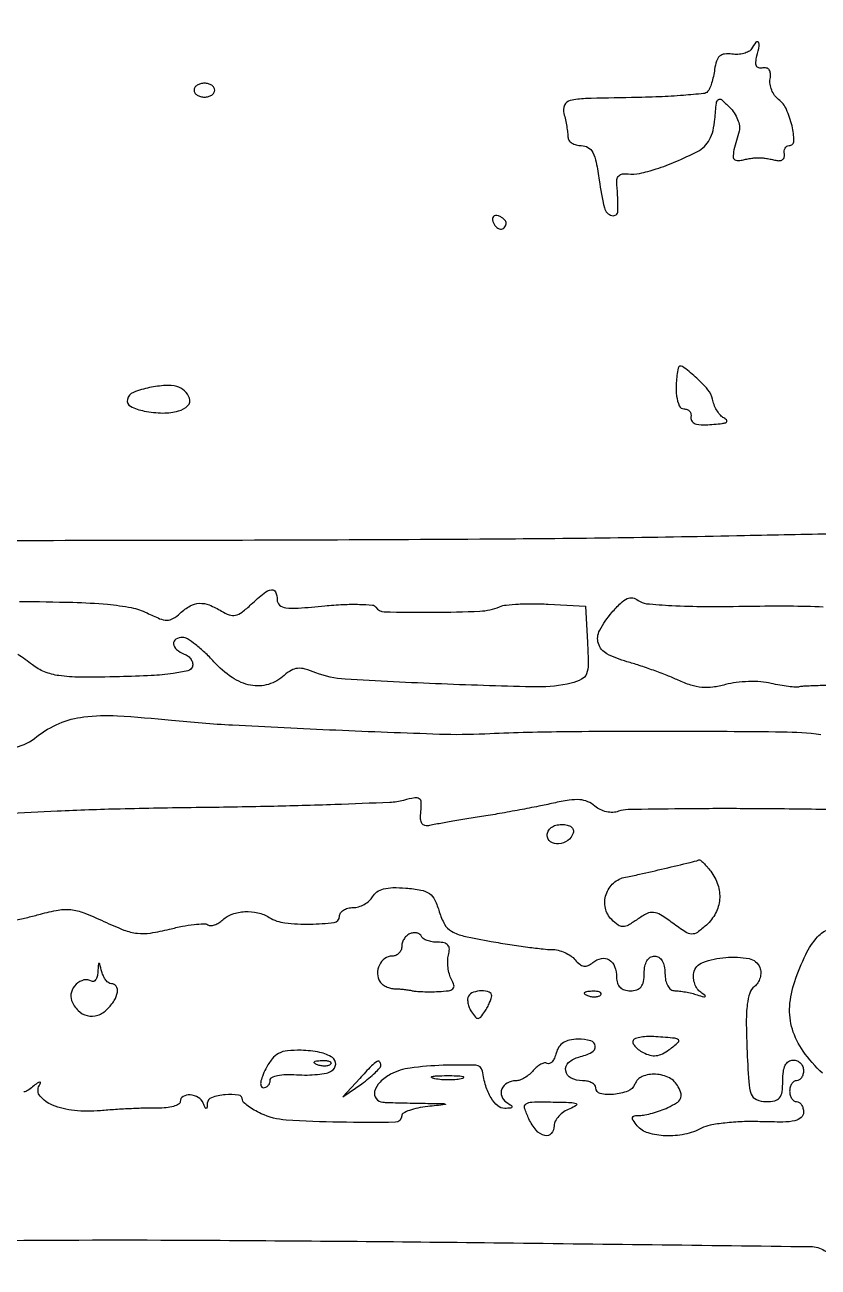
# Model space of a CAD drawing. Extents: x 0 to 5034, y 0 to 2560.
# Drawn here: x 2460.6 to 2575.1, y 2199.1 to 2378.4 of the extents above; entities that cross this region are included whole.
import ezdxf

# ---------------------------------------------------------------- set-up
doc = ezdxf.new("R2010")
doc.units = 0

msp = doc.modelspace()

# ---------------------------------------------------------------- linework, layer by layer
for points in [[(2637.921691, 2294.749827, 0.000005), (2643.5, 2294.678602, -0.005186)], [(2628.38964, 2294.871875, 0.000005), (2632.739966, 2294.816115, 0.000007)], [(2674.003677, 2304.443671, 0.006204), (2663.868279, 2304.203858, 0.004458), (2653.486405, 2303.736552, 0.245598), (2651.858001, 2302.770241, -0.109411), (2651.37925, 2302.278024, -0.151075), (2650.790849, 2302.107917, -0.092997), (2649.991445, 2302.273224, -0.025091), (2648.815036, 2302.826402, 0.094311), (2646.969739, 2303.400562, 0.008236), (2642.064446, 2303.878447, 0.009169), (2635.529276, 2304.286162, 0.00421), (2627, 2304.589491, -0.000011), (2619.167478, 2304.802196, -0.000013), (2611.759375, 2305.003738, -0.000012), (2605.504572, 2305.174216, -0.000084), (2602.5, 2305.256682, 0.010046), (2599.153635, 2305.28184, 0.000629), (2589.275, 2305.145208, 0.000928), (2577.504518, 2304.945745, 0.000689), (2564.5, 2304.683299, -0.003867), (2527.978245, 2304.178428, -0.001206), (2473.160188, 2303.976764, -0.001071), (2419.122265, 2304.024016, -0.006155)], [(2454.5, 2202.936088, -0.003608), (2486.154319, 2202.988077, -0.001563), (2528.278203, 2202.621644, -0.000137), (2574.045931, 2202.067886, -0.136132), (2576.000955, 2201.49941, 0.122473), (2577.672048, 2200.964404, 0.000788), (2593.296787, 2199.954691, 0.003489), (2607.815606, 2199.141113, 0.011193), (2617.5, 2198.883323, 0.000942), (2621.678588, 2198.873535, 0.000135), (2630.228125, 2198.871928, 0.000153), (2640.340842, 2198.875864, 0.000131), (2651, 2198.88608, -0.000008), (2661.264916, 2198.89845, -0.000012), (2670.15625, 2198.908816, -0.000004), (2677.859879, 2198.917556, -0.000342), (2679, 2198.918059, 0.032721)], [(2459.805526, 2295.196421, -0.004728), (2467.487403, 2295.070897, -0.015981), (2472.497357, 2294.781224, -0.023904), (2475.94513, 2294.304097, -0.069468), (2478.220524, 2293.539875, 0.01742), (2480.040023, 2292.710028, 0.096176), (2481.090185, 2292.495725, 0.137332), (2481.958233, 2292.729823, 0.049839), (2482.993738, 2293.494333, -0.055815), (2484.445869, 2294.539926, -0.116472), (2485.777245, 2294.923688, -0.108147), (2487.205355, 2294.683367, -0.044047), (2488.971219, 2293.785901, 0.056857), (2490.091698, 2293.252016, 0.140798), (2490.991628, 2293.205804, 0.106664), (2491.935503, 2293.651287, 0.025178), (2493.272102, 2294.785901, -0.017372), (2495.122564, 2296.407076, -0.12849), (2496.17983, 2296.890845, -0.351673), (2496.777238, 2296.562319, -0.098236), (2497, 2295.439448, 0.219281), (2497.35029, 2294.679131, 0.14587), (2498.241994, 2294.283441, 0.049861), (2500.059264, 2294.231992, 0.006721), (2503.869098, 2294.55576, -0.012384), (2506.540054, 2294.752307, -0.018569), (2508.877617, 2294.779316, -0.013825), (2510.762589, 2294.678887, -0.238502), (2511.273407, 2294.366312, 0.255345), (2512.460107, 2293.690969, 0.005261), (2519.525616, 2293.642515, 0.009589), (2526.284658, 2293.796918, 0.089381), (2529.119199, 2294.431686, -0.072416), (2530.06889, 2294.678247, -0.013975), (2531.843369, 2294.823161, -0.014606), (2533.940438, 2294.874184, -0.013018), (2536.119199, 2294.806796), (2541.5, 2294.5), (2541.801154, 2289.281891, -0.010591), (2541.917764, 2286.085684, -0.098607), (2541.670097, 2284.73456, -0.182686), (2540.967225, 2283.963636, -0.056121), (2539.467341, 2283.402447, -0.067003), (2534.564461, 2282.850528, -0.00473), (2520.753535, 2283.281123, -0.004183), (2506.817322, 2283.964465, -0.080978), (2502.610146, 2284.900697, 0.02721), (2501.041958, 2285.431121, 0.08845), (2499.95367, 2285.535165, 0.109423), (2499.028657, 2285.249932, 0.054674), (2498.031405, 2284.528422, -0.110977), (2495.731955, 2283.228542, -0.121845), (2493.178598, 2283.098288, -0.101606), (2490.502336, 2284.211051, -0.059052), (2487.863573, 2286.5, 0.019316), (2486.545995, 2287.840086, 0.024205), (2485.220791, 2288.971875, 0.023526), (2484.046681, 2289.794927, 0.142032), (2483.339322, 2290, 0.134198), (2482.375161, 2289.736477, 0.292626), (2482.043791, 2289.080616, 0.195486), (2482.482088, 2288.254173, 0.082854), (2483.583158, 2287.606463, -0.074006), (2484.157354, 2287.282145, -0.08499), (2484.581229, 2286.817301, -0.095771), (2484.792171, 2286.287324, -0.128092), (2484.757687, 2285.773061, -0.258977), (2484.125597, 2285.19332, -0.024664), (2481.991034, 2284.791447, -0.021389), (2478.834151, 2284.493817, -0.007334), (2474.242908, 2284.325879, -0.006244), (2468.57244, 2284.272538, -0.033332), (2465.485822, 2284.488085, -0.061406), (2463.419678, 2285.03555, -0.071331), (2461.66065, 2286.052293, 0.022972), (2459.575045, 2287.543054, 0.167235)], [(2577.573035, 2283.09263, 0.004315), (2575.097004, 2283.0327, 0.002686), (2573.017891, 2282.953235, 0.054343), (2572.394375, 2282.857626, -0.083517), (2571.864867, 2282.80766, -0.013377), (2570.827264, 2282.911049, -0.014477), (2569.600268, 2283.102794, -0.012247), (2568.315459, 2283.374579, 0.041366), (2566.849269, 2283.59658, 0.02393), (2565.06529, 2283.631792, 0.023794), (2563.2599, 2283.494871, 0.036548), (2561.722962, 2283.189174, -0.035274), (2559.906662, 2282.823105, -0.055275), (2558.315104, 2282.794571, -0.053755), (2556.724532, 2283.11686, -0.031318), (2554.907503, 2283.82149, 0.013926), (2553.315337, 2284.503494, 0.007598), (2551.327336, 2285.255549, 0.007566), (2549.282198, 2285.9591, 0.011925), (2547.504704, 2286.494078, -0.054446), (2544.616041, 2287.638766, -0.199688), (2543.3885, 2289.124469, -0.199812), (2543.577169, 2291.041785, -0.054516), (2545.334327, 2293.602289, -0.021714), (2546.605159, 2294.956118, -0.085941), (2547.542621, 2295.600401, -0.152131), (2548.345071, 2295.704266, -0.125441), (2549.135463, 2295.348636, 0.146121), (2550.323534, 2294.871076, 0.010094), (2553.967657, 2294.608902, 0.011895), (2558.839849, 2294.473206, 0.005297), (2565.262632, 2294.515202, -0.005659), (2570.960799, 2294.548328, -0.008925), (2575.849242, 2294.434143, -0.003638)], [(2459.217529, 2274.106668, 0.09875), (2462.325445, 2275.684035, -0.066548), (2465.538212, 2277.582092, -0.069887), (2469.08395, 2278.529773, -0.044665), (2473.934773, 2278.686753, -0.011447), (2481.767251, 2278.060292, 0.012092), (2490.563475, 2277.368176, 0.002755), (2505.488313, 2276.638852, 0.002268), (2520.422494, 2276.059407, 0.020189), (2527, 2276.099722, -0.00905), (2538.012595, 2276.412586, -0.003086), (2554.005759, 2276.478642, -0.001963), (2569.962513, 2276.38343, -0.029564), (2575.5, 2276.000721, 0.01494)], [(2585.226653, 2265.045897, -0.000353), (2574.795397, 2265.184459, 0.002391), (2564.431408, 2265.279864, 0.003614), (2555.407873, 2265.254544, 0.001429), (2547.673608, 2265.154822, 0.084274), (2546.295397, 2264.89847, -0.083459), (2545.480154, 2264.745466, -0.059178), (2544.552267, 2264.837841, -0.057574), (2543.643886, 2265.151489, -0.067959), (2542.885465, 2265.651853, 0.080154), (2541.862676, 2266.291581, 0.082251), (2540.699695, 2266.569832, 0.055778), (2539.161286, 2266.507134, 0.017355), (2536.885465, 2266.076811, -0.006382), (2534.781255, 2265.630908, -0.002923), (2532.02573, 2265.100362, -0.002894), (2529.117707, 2264.575464, -0.003991), (2526.5, 2264.1401, 0.00161), (2524.092804, 2263.75152, 0.00191), (2521.821875, 2263.368512, 0.001658), (2519.908149, 2263.031683, 0.012241), (2519, 2262.845682, -0.108555), (2518.341163, 2262.838937, -0.205897), (2517.914674, 2263.138382, -0.13006), (2517.718271, 2263.78738, -0.036008), (2517.757764, 2264.860357, 0.032246), (2517.81667, 2266.189077, 0.248768), (2517.523818, 2266.715337, 0.192399), (2516.862055, 2266.84618, 0.019219), (2515.257764, 2266.481728, -0.054863), (2513.266788, 2266.176345, -0.001851), (2505.316697, 2265.867108, -0.003478), (2495.914521, 2265.601726, -0.002416), (2485.288439, 2265.427127, 0.003119), (2474.356098, 2265.232124, 0.005355), (2465.247927, 2264.915196, 0.002577), (2457.72929, 2264.534082, 0.109332)], [(2459.138653, 2249.214842, 0.011849), (2461.00771, 2249.595949, 0.012603), (2462.818262, 2250.058353, -0.024615), (2465.407239, 2250.653723, -0.072982), (2467.224375, 2250.710266, -0.064584), (2469.101721, 2250.243701, -0.016364), (2471.995749, 2249.001991, 0.01723), (2474.887565, 2247.767153, 0.06319), (2476.816439, 2247.289182, 0.068423), (2478.723836, 2247.327223, 0.022529), (2481.478783, 2247.89034, -0.014231), (2483.31301, 2248.297074, -0.018987), (2484.999347, 2248.555021, -0.016466), (2486.39112, 2248.667843, -0.151527), (2486.970676, 2248.518123, 0.149592), (2487.400752, 2248.405282, 0.069404), (2487.97463, 2248.509104, 0.059513), (2488.596009, 2248.798946, 0.050665), (2489.16938, 2249.240809, -0.10644), (2490.529779, 2250.066928, -0.07085), (2492.326949, 2250.416658, -0.068311), (2494.221723, 2250.253924, -0.083062), (2495.868931, 2249.581005, 0.109634), (2498.131779, 2248.792805, 0.033378), (2501.777606, 2248.610167, 0.028479), (2505.224326, 2248.864376, 0.376647), (2506.000775, 2249.75, -0.153788), (2506.150631, 2250.226721, -0.098036), (2506.573131, 2250.632812, -0.080555), (2507.204635, 2250.906823, -0.062236), (2507.95031, 2251, 0.071488), (2508.76153, 2251.116581, 0.05538), (2509.585899, 2251.461348, 0.056325), (2510.298987, 2251.969666, 0.082378), (2510.779541, 2252.570546, -0.116862), (2511.416432, 2253.264044, -0.085326), (2512.372893, 2253.696936, -0.059717), (2513.724634, 2253.8812, -0.024445), (2515.579232, 2253.820546, -0.025664), (2517.767464, 2253.528024, -0.108558), (2518.978216, 2253.015445, -0.126821), (2519.762674, 2252.087412, -0.040674), (2520.417321, 2250.390299, 0.057034), (2521.178135, 2248.59479, 0.135396), (2522.193884, 2247.575985, 0.07594), (2523.960443, 2246.898601, 0.009958), (2527.917321, 2246.118508, 0.005064), (2530.594737, 2245.673756, 0.005576), (2533.196175, 2245.298318, 0.005216), (2535.424513, 2245.025675, 0.02805), (2536.644124, 2244.958244, -0.060095), (2537.555954, 2244.849043, -0.043979), (2538.522237, 2244.521152, -0.044653), (2539.395757, 2244.039069, -0.071254), (2540.026803, 2243.467705, 0.048996), (2540.687436, 2242.813958, 0.133199), (2541.284181, 2242.549324, 0.147395), (2541.893805, 2242.635306, 0.065072), (2542.588874, 2243.073759, -0.121114), (2543.809984, 2243.666139, -0.194755), (2544.933853, 2243.468497, -0.166781), (2545.724711, 2242.493515, -0.087972), (2546, 2240.940983, 0.077002), (2546.129729, 2240.103605, 0.12387), (2546.507601, 2239.492623, 0.121293), (2547.136347, 2239.12506, 0.072026), (2548, 2239, 0.07578), (2548.935258, 2239.142566, 0.149477), (2549.55, 2239.5625, 0.124434), (2549.893532, 2240.317234, 0.044917), (2550, 2241.5, -0.04716), (2550.09863, 2242.543379, -0.088208), (2550.4, 2243.333333, -0.118484), (2550.88002, 2243.822179, -0.140575), (2551.5, 2244, -0.140575), (2552.11998, 2243.822179, -0.118484), (2552.6, 2243.333333, -0.088208), (2552.90137, 2242.543379, -0.04716), (2553, 2241.5, 0.04798), (2553.097362, 2240.487721, 0.081239), (2553.391821, 2239.690696, 0.108594), (2553.848062, 2239.183294, 0.156791), (2554.418213, 2239, -0.030906), (2555.091421, 2238.958348, -0.014323), (2555.957913, 2238.825415, -0.014127), (2556.863151, 2238.633299, -0.019093), (2557.668213, 2238.405668, 0.006112), (2558.592268, 2238.11829, 0.240048), (2558.796859, 2238.15592, 0.491779), (2558.79736, 2238.294163, 0.009894), (2558.151607, 2238.775495, -0.090203), (2557.662078, 2239.280209, -0.062023), (2557.302821, 2239.993951, -0.060301), (2557.121358, 2240.797964, -0.073073), (2557.15561, 2241.569503, -0.263983), (2558.457591, 2243.095205, -0.066952), (2561.762033, 2243.814934, -0.066781), (2565.146633, 2243.636702, -0.260251), (2566.699064, 2242.341842, -0.090269), (2566.832232, 2241.635552, -0.071674), (2566.726187, 2240.865199, -0.071104), (2566.405301, 2240.150241, -0.085941), (2565.91248, 2239.605392, 0.146768), (2565.252046, 2238.671055, 0.050569), (2564.882577, 2237.040284, 0.031755), (2564.738118, 2234.56348, 0.009299), (2564.829004, 2230.75, 0.00524), (2565.0884, 2225.851669, 0.06951), (2565.450688, 2224.084265, 0.208089), (2566.19525, 2223.287115, 0.102652), (2567.579004, 2223, 0.051519), (2568.847081, 2223.131009, 0.173177), (2569.54825, 2223.55979, 0.140574), (2569.903668, 2224.401192, 0.030099), (2570, 2226, -0.033607), (2570.088963, 2227.322075, -0.082504), (2570.375, 2228.25, -0.12651), (2570.851045, 2228.797909, -0.152103), (2571.5, 2229, -0.099038), (2572.072457, 2228.885486, -0.097945), (2572.559375, 2228.559375, -0.097945), (2572.885486, 2228.072457, -0.099038), (2573, 2227.5, -0.064853), (2572.925306, 2226.926543, -0.082425), (2572.70625, 2226.440625, -0.098894), (2572.381354, 2226.115568, -0.148195), (2572, 2226, 0.148195), (2571.618646, 2225.884432, 0.098894), (2571.29375, 2225.559375, 0.082425), (2571.074694, 2225.073457, 0.064853), (2571, 2224.5, 0.064853), (2571.074694, 2223.926543, 0.082425), (2571.29375, 2223.440625, 0.098894), (2571.618646, 2223.115568, 0.148195), (2572, 2223, -0.153068), (2572.381376, 2222.880446, -0.098089), (2572.70625, 2222.543856, -0.080747), (2572.92544, 2222.040908, -0.062543), (2573, 2221.44717, -0.213725), (2572.660778, 2220.689826, -0.129989), (2571.771002, 2220.237807, -0.052029), (2570.031976, 2220.050057, -0.008986), (2566.715684, 2220.097784, 0.017491), (2564.152112, 2220.091076, 0.018561), (2561.645841, 2219.903474, 0.018508), (2559.509462, 2219.583119, 0.076534), (2558.281426, 2219.150615, -0.073466), (2555.844913, 2218.275748, -0.058989), (2553.065204, 2218.052291, -0.0632), (2550.564656, 2218.465734, -0.148063), (2549, 2219.5, -0.0201), (2548.381432, 2220.30943, -0.210322), (2548.301274, 2220.709516, -0.3102), (2548.54852, 2220.940937, -0.037711), (2549.330502, 2221, 0.049852), (2550.107487, 2221.077661, 0.018391), (2551.179341, 2221.335444, 0.018015), (2552.337046, 2221.704786, 0.020673), (2553.412169, 2222.141935, 0.030706), (2554.677091, 2222.814873, 0.139311), (2555.236745, 2223.423325, 0.181485), (2555.314254, 2224.139902, 0.060093), (2554.924038, 2225.141935, 0.152907), (2553.634793, 2226.407008, 0.104267), (2551.638338, 2226.948141, 0.113685), (2549.726809, 2226.62101, 0.204922), (2548.638374, 2225.5, -0.212751), (2547.645613, 2224.507755, -0.069472), (2545.581162, 2224.030542, -0.079821), (2543.660487, 2224.166863, -0.348299), (2543, 2225, 0.182536), (2542.855843, 2225.381715, 0.0909), (2542.443928, 2225.70625, 0.070807), (2541.831332, 2225.926137, 0.050854), (2541.106989, 2226, -0.116272), (2539.43352, 2226.394489, -0.242438), (2538.663321, 2227.446217, -0.25409), (2539.087483, 2228.64052, -0.122097), (2540.566573, 2229.427353, 0.05668), (2542.415022, 2230.121308, 0.298576), (2542.925863, 2231.017426, 0.32731), (2542.299869, 2231.768485, 0.060908), (2540.40638, 2232, 0.051855), (2539.230081, 2231.877677, 0.090537), (2538.325558, 2231.508174, 0.102983), (2537.686419, 2230.883888, 0.084232), (2537.29269, 2230.011247, -0.040865), (2537.037407, 2229.283706, -0.072297), (2536.698321, 2228.747028, -0.112378), (2536.33502, 2228.477016, -0.247077), (2535.999617, 2228.500237, 0.184449), (2535.613117, 2228.574078, 0.072717), (2535.090681, 2228.400252, 0.058869), (2534.520767, 2228.02361, 0.044151), (2533.990862, 2227.48899, -0.046612), (2533.420589, 2226.919266, -0.041018), (2532.730792, 2226.437391, -0.043202), (2532.030788, 2226.10662, -0.089004), (2531.436572, 2226, 0.128321), (2530.214221, 2225.68104, 0.166203), (2529.445829, 2224.823985, 0.191177), (2529.420835, 2223.770198, 0.164486), (2530.121885, 2222.903509, -0.015028), (2530.826491, 2222.426962, -0.316451), (2530.905001, 2222.200062, -0.315295), (2530.717978, 2222.048793, -0.014967), (2529.866631, 2222.015313, -0.183969), (2528.846601, 2222.392857, -0.078243), (2527.89727, 2223.528527, -0.059911), (2527.124033, 2225.258079, -0.038357), (2526.634522, 2227.406107, 0.363333), (2525.68712, 2228.247841, 0.016116), (2520.963902, 2228.234484, 0.023501), (2516.202459, 2227.842928, 0.090837), (2513.390962, 2226.941645, 0.073194), (2511.870361, 2225.815331, 0.128521), (2511.082095, 2224.474604, 0.236487), (2511.280771, 2223.433572, 0.214923), (2512.25, 2222.911139, 0.00947), (2512.988043, 2222.872705, 0.001459), (2514.454688, 2222.828441, 0.001628), (2516.185478, 2222.786901, 0.001414), (2518, 2222.754396, -0.000438), (2521.047067, 2222.705761, -0.136248), (2521.278672, 2222.637236, -0.711509), (2521.260548, 2222.557871, -0.000751), (2518.75, 2222.285759, 0.023403), (2517.313143, 2222.063805, 0.035992), (2516.101563, 2221.725866, 0.040075), (2515.230241, 2221.332497, 0.27316), (2515, 2220.942502, -0.410775), (2514.07848, 2220.010086, -0.006727), (2506.027401, 2220.023763, -0.012604), (2498.282118, 2220.336517, -0.092566), (2494.707167, 2221.25, -0.021283), (2493.67574, 2221.783483, -0.02945), (2492.803959, 2222.353125, -0.029465), (2492.167449, 2222.885534, -0.203987), (2492.007802, 2223.25, 0.37001), (2491.406496, 2223.936722, 0.060278), (2489.4904, 2223.979708, 0.056485), (2487.546131, 2223.563614, 0.30497), (2486.921053, 2222.75, -0.011437), (2486.864758, 2222.096611, -0.382689), (2486.757018, 2222, -0.295955), (2486.617987, 2222.090194, -0.009076), (2486.337719, 2222.75, 0.16161), (2485.621601, 2223.593375, 0.118406), (2484.444328, 2223.971338, 0.152437), (2483.420325, 2223.734161, 0.266195), (2483, 2223.0006, -0.270651), (2482.777806, 2222.620189, -0.058225), (2482.045312, 2222.312908, -0.045879), (2480.995239, 2222.111838, -0.029131), (2479.75, 2222.062934, 0.01169), (2478.156166, 2222.055944, 0.004741), (2475.985938, 2221.975074, 0.004688), (2473.652321, 2221.844011, 0.005947), (2471.5, 2221.677146, -0.047419), (2467.729429, 2221.697886, -0.072149), (2464.556544, 2222.488872, -0.122577), (2462.775878, 2223.793467, -0.318975), (2462.660093, 2225.293932, 0.063456), (2462.832335, 2225.686155, 0.555438), (2462.729622, 2225.801631, 0.114883), (2462.375991, 2225.652555, 0.013449), (2461.691958, 2225.127555, -0.026443), (2460.950766, 2224.588691, -0.107679), (2460.432529, 2224.392899, -0.265879)], [(2575.740898, 2227.083775, -0.047199), (2572.945845, 2230.297026, -0.082122), (2571.388298, 2233.458982, -0.089779), (2571.008937, 2236.750527, -0.066965), (2571.729503, 2240.340928, -0.028726), (2573.31899, 2244.216282, -0.071304), (2575.018811, 2246.760339, -0.123117), (2576.739529, 2247.923445, -0.218271)]]:
    msp.add_lwpolyline(points, format="xyb")
for points in [[(2565.470427, 2374.95215, -0.131885), (2565.066328, 2374.571928, -0.058014), (2564.37814, 2374.299599, -0.051751), (2563.536227, 2374.16589, -0.047794), (2562.66141, 2374.20215, 0.062185), (2561.595788, 2374.215718, 0.154062), (2560.889883, 2373.90285, 0.135637), (2560.43662, 2373.208376, 0.043914), (2560.165324, 2372, -0.020528), (2559.987857, 2370.991154, -0.022221), (2559.731771, 2370.027001, -0.022416), (2559.440286, 2369.225671, -0.091889), (2559.15937, 2368.794046, -0.180031), (2558.57093, 2368.506652, -0.004829), (2555.650916, 2368.247786, -0.009482), (2552.165535, 2368.039111, -0.006282), (2548.158342, 2367.925779, 0.003059), (2541.506867, 2367.78055, 0.050783), (2539.313974, 2367.495131, 0.233619), (2538.495723, 2366.819918, 0.172699), (2538.400641, 2365.631733, -0.012201), (2538.620655, 2364.723923, -0.010469), (2538.808662, 2363.759009, -0.010596), (2538.942487, 2362.875366, -0.029556), (2538.986345, 2362.25, 0.149775), (2539.138153, 2361.773238, 0.097316), (2539.555924, 2361.367188, 0.08089), (2540.176363, 2361.093294, 0.063659), (2540.906162, 2361, -0.134917), (2541.883076, 2360.731509, -0.139856), (2542.569612, 2360.004041, -0.070761), (2543.064963, 2358.591409, -0.014825), (2543.5, 2356, 0.025126), (2544.253462, 2352.016118, 0.275168), (2545.346783, 2350.898045, 0.488446), (2546.211668, 2351.554414, 0.029269), (2546.039475, 2355.325679, -0.069202), (2546.066554, 2356.12102, -0.157772), (2546.343527, 2356.646373, -0.157383), (2546.876345, 2356.910653, -0.068766), (2547.674321, 2356.91937, 0.083643), (2549.330207, 2356.986478, 0.026369), (2551.732081, 2357.625758, 0.023485), (2554.578364, 2358.696507, 0.016169), (2557.698051, 2360.161813, 0.075665), (2558.701541, 2360.881993, 0.076557), (2559.440627, 2361.865504, 0.065066), (2559.932079, 2363.164528, 0.036726), (2560.198051, 2364.830492, -0.00692), (2560.426065, 2367.132301, -0.197963), (2560.708019, 2367.644212, -0.363177), (2561.158653, 2367.635084, -0.017838), (2562.327647, 2366.540239, -0.05106), (2562.992934, 2365.718272, -0.049755), (2563.484549, 2364.771604, -0.053986), (2563.741976, 2363.847496, -0.110737), (2563.699554, 2363.100924, 0.006523), (2562.959385, 2360.365859, 0.08074), (2562.862704, 2359.295919, 0.322149), (2563.209096, 2358.879891, 0.125536), (2564, 2358.877193, -0.013449), (2564.647548, 2359.021629, -0.010704), (2565.353125, 2359.143586, -0.010855), (2566.01207, 2359.228421, -0.026589), (2566.5, 2359.254386, -0.026589), (2566.98793, 2359.228421, -0.010855), (2567.646875, 2359.143586, -0.010704), (2568.352452, 2359.021629, -0.013449), (2569, 2358.877193, 0.077969), (2569.554551, 2358.826739, 0.137012), (2569.985937, 2358.977988, 0.16533), (2570.225819, 2359.304547, 0.126482), (2570.25, 2359.75, -0.072086), (2570.224429, 2360.227755, -0.102887), (2570.347735, 2360.632812, -0.125445), (2570.598067, 2360.901449, -0.143746), (2570.933779, 2361, 0.415274), (2571.596906, 2361.66553, 0.056041), (2571.344919, 2363.835966, 0.04975), (2570.534241, 2366.226373, 0.124169), (2569.392122, 2367.657782, -0.07689), (2568.833346, 2368.237446, -0.057819), (2568.409639, 2369.016617, -0.058115), (2568.177474, 2369.867208, -0.080099), (2568.184986, 2370.657782, 0.05695), (2568.226712, 2371.407714, 0.136576), (2568.048014, 2371.92999, 0.18152), (2567.667967, 2372.195909, 0.115675), (2567.122231, 2372.20741, -0.109578), (2566.550979, 2372.212568, -0.227372), (2566.210877, 2372.48449, -0.139686), (2566.112771, 2373.0505, -0.037474), (2566.278612, 2373.95741, 0.016353), (2566.605884, 2375.400083, 0.221695), (2566.477752, 2375.910483, 0.480186), (2566.140171, 2375.908175, 0.028769)], [(2485, 2369, 0.148195), (2485.115568, 2368.618646, 0.098894), (2485.440625, 2368.29375, 0.082425), (2485.926543, 2368.074694, 0.064853), (2486.5, 2368, 0.064853), (2487.073457, 2368.074694, 0.082425), (2487.559375, 2368.29375, 0.098894), (2487.884432, 2368.618646, 0.148195), (2488, 2369, 0.148195), (2487.884432, 2369.381354, 0.098894), (2487.559375, 2369.70625, 0.082425), (2487.073457, 2369.925306, 0.064853), (2486.5, 2370, 0.064853), (2485.926543, 2369.925306, 0.082425), (2485.440625, 2369.70625, 0.098894), (2485.115568, 2369.381354, 0.148195)], [(2528.15, 2350.05, 0.104687), (2528.586752, 2349.305209, 0.167686), (2529.227257, 2348.955686, 0.239194), (2529.786965, 2349.130242, 0.175736), (2530.075, 2349.725, 0.149613), (2530.014704, 2350.031991, 0.073742), (2529.775469, 2350.354531, 0.062883), (2529.403407, 2350.64317, 0.053161), (2528.95, 2350.85, 0.089632), (2528.522225, 2350.911576, 0.189618), (2528.22, 2350.78, 0.189618), (2528.088424, 2350.477775, 0.089632)], [(2554.918758, 2328.871972, 0.037217), (2554.619626, 2326.75894, 0.050378), (2554.685988, 2324.832752, 0.064299), (2555.062365, 2323.437753, 0.303551), (2555.716978, 2323, -0.097301), (2556.187265, 2322.907607, -0.119038), (2556.549675, 2322.646165, -0.122476), (2556.746148, 2322.254693, -0.106919), (2556.75, 2321.795455, 0.231991), (2556.913518, 2321.158456, 0.167827), (2557.555656, 2320.781311, 0.064479), (2558.889451, 2320.688175, 0.01318), (2561.25, 2320.890313, 0.035381), (2561.79606, 2320.991099, 0.305533), (2561.951958, 2321.167244, 0.259138), (2561.858085, 2321.405256, 0.028321), (2561.365682, 2321.765313, -0.079837), (2560.904412, 2322.181518, -0.039175), (2560.457151, 2322.836588, -0.037577), (2560.089283, 2323.606688, -0.044645), (2559.865682, 2324.38052, 0.131025), (2559.193591, 2325.762572, 0.030115), (2557.365694, 2327.634844, 0.031449), (2555.522853, 2329.107788, 0.535699)], [(2478.582498, 2326.063212, 0.048979), (2476.244988, 2325.36928, 0.244716), (2475.387724, 2324.36041, 0.343144), (2475.849553, 2323.37115, 0.068989), (2477.812251, 2322.68755, 0.045091), (2480.491452, 2322.399033, 0.072744), (2482.763082, 2322.691581, 0.122576), (2484.114477, 2323.4604, 0.302781), (2484.353485, 2324.521217, 0.113904), (2483.625799, 2325.600461, 0.123023), (2482.51745, 2326.214492, 0.0834), (2480.895762, 2326.368501, 0.029751)], [(2539.750467, 2261.75, -0.158083), (2538.960832, 2260.678258, -0.13487), (2537.638975, 2260.189563, -0.175333), (2536.484986, 2260.49796, -0.245384), (2536, 2261.426676, -0.12024), (2536.15323, 2262.054646, -0.111791), (2536.58104, 2262.561201, -0.09567), (2537.248452, 2262.888599, -0.066422), (2538.083333, 2263, -0.053387), (2538.889009, 2262.91373, -0.107922), (2539.466685, 2262.649944, -0.156475), (2539.754141, 2262.244726, -0.158297)], [(2559.607954, 2256.25, -0.083721), (2560.640027, 2254.278431, -0.099294), (2560.885578, 2252.194023, -0.100701), (2560.308805, 2250.198765, -0.088506), (2558.979888, 2248.481799, -0.028545), (2557.672946, 2247.428186, -0.171333), (2556.846818, 2247.1888, -0.131309), (2555.937206, 2247.488673, -0.014267), (2554.108928, 2248.761345, 0.018458), (2552.370345, 2249.950077, 0.114117), (2551.355084, 2250.304151, 0.144839), (2550.405908, 2250.132053, 0.036008), (2549.036368, 2249.31292, -0.022672), (2547.725727, 2248.480813, -0.127688), (2546.932463, 2248.264394, -0.159506), (2546.226321, 2248.485936, -0.041284), (2545.30455, 2249.266879, -0.144215), (2544.395355, 2250.935338, -0.133133), (2544.497401, 2252.887632, -0.131081), (2545.576424, 2254.543204, -0.138008), (2547.31665, 2255.401567, 0.009623), (2549.313126, 2255.812915, 0.00181), (2552.945555, 2256.648342, 0.001269), (2556.636687, 2257.521239, 0.019696), (2557.889757, 2257.873632, -0.250863), (2558.110211, 2257.833959, -0.021872), (2558.555253, 2257.448817, -0.024621), (2559.070662, 2256.911354, -0.016481)], [(2516.25, 2247.266667, 0.091934), (2515.772208, 2246.994967, 0.069154), (2515.367188, 2246.544479, 0.067819), (2515.09361, 2245.990605, 0.081015), (2515, 2245.416667, -0.097331), (2514.893742, 2244.875977, -0.097527), (2514.590803, 2244.416146, -0.098336), (2514.138581, 2244.108239, -0.100772), (2513.606989, 2244, 0.160523), (2512.542848, 2243.649325, 0.122618), (2511.757425, 2242.697908, 0.117449), (2511.489257, 2241.4536, 0.139998), (2511.84252, 2240.31057, 0.086348), (2512.20394, 2239.922772, 0.05057), (2512.74749, 2239.591559, 0.048645), (2513.377466, 2239.362314, 0.059005), (2514, 2239.278447, -0.012938), (2514.647502, 2239.251292, -0.009917), (2515.353125, 2239.189305, -0.010047), (2516.011509, 2239.10487, -0.023305), (2516.5, 2239.008772, 0.042465), (2517.059407, 2238.920808, 0.009407), (2518.028659, 2238.870093, 0.009712), (2519.154498, 2238.854286, 0.009223), (2520.29969, 2238.881579, 0.020813), (2521.762004, 2239.004545, 0.15801), (2522.380071, 2239.294719, 0.275885), (2522.523544, 2239.793568, 0.063053), (2522.180452, 2240.642033, -0.058901), (2521.863944, 2241.406495, -0.03796), (2521.674183, 2242.347497, -0.037865), (2521.628491, 2243.310504, -0.056936), (2521.747393, 2244.142033, 0.060831), (2521.865618, 2245.017255, 0.178669), (2521.665554, 2245.581297, 0.168082), (2521.135709, 2245.901273, 0.052607), (2520.199965, 2246, -0.038994), (2519.397271, 2246.062696, -0.047264), (2518.666031, 2246.249688, -0.054179), (2518.103745, 2246.523431, -0.160291), (2517.833333, 2246.85, 0.140992), (2517.610304, 2247.14104, 0.095154), (2517.230729, 2247.323021, 0.081199), (2516.752755, 2247.368701, 0.066835)], [(2471.116001, 2241.690983, -0.044652), (2471.014286, 2241.032596, -0.091352), (2470.799738, 2240.558193, -0.158286), (2470.513914, 2240.340951, -0.226118), (2470.202254, 2240.375, 0.199902), (2469.109564, 2240.550184, 0.134993), (2467.989716, 2239.932585, 0.125731), (2467.29031, 2238.787427, 0.167682), (2467.331602, 2237.578244, 0.104936), (2468.252664, 2236.15855, 0.137946), (2469.592829, 2235.40537, 0.14247), (2471.095826, 2235.473327, 0.114795), (2472.474301, 2236.331444, 0.054785), (2473.481317, 2237.587132, 0.101501), (2473.944885, 2238.803313, 0.19284), (2473.758883, 2239.638439, 0.247539), (2473.073324, 2240, -0.159836), (2472.68505, 2240.127374, -0.067019), (2472.284521, 2240.514062, -0.05682), (2471.932857, 2241.080469, -0.046657), (2471.689326, 2241.75, 0.002429), (2471.387272, 2242.883306, 0.36731), (2471.284373, 2242.953922, 0.36348), (2471.196897, 2242.863882, 0.002413)], [(2524.625, 2238.202254, 0.132492), (2524.502644, 2237.792418, 0.055109), (2524.551162, 2237.212247, 0.04929), (2524.745173, 2236.566909, 0.045282), (2525.065983, 2235.952254, 0.029212), (2525.622109, 2235.189434, 0.230801), (2526.008799, 2235.012661, 0.218419), (2526.400424, 2235.20424, 0.026218), (2526.984687, 2236, 0.019985), (2527.362719, 2236.629313, 0.02069), (2527.684621, 2237.279687, 0.02093), (2527.915383, 2237.863584, 0.078687), (2527.984687, 2238.25, 0.319236), (2527.612006, 2238.797555, 0.092609), (2526.546761, 2238.980939, 0.078366), (2525.342919, 2238.77352, 0.17428)], [(2541.8125, 2238.316886, 0.051402), (2542.359369, 2238.160852, 0.05415), (2542.916927, 2238.123424, 0.060344), (2543.402231, 2238.202593, 0.126455), (2543.729167, 2238.395833, 0.296942), (2543.77538, 2238.614691, 0.208169), (2543.592839, 2238.799335, 0.077125), (2543.112848, 2238.910055, 0.028489), (2542.416667, 2238.921053, 0.018894), (2541.670344, 2238.862007, 0.168741), (2541.37858, 2238.720685, 0.470617), (2541.395823, 2238.538436, 0.054073)], [(2548.398887, 2231.836395, 0.233879), (2548.365237, 2231.479763, 0.080697), (2548.63276, 2231.019454, 0.059539), (2549.143254, 2230.530016, 0.038521), (2549.833851, 2230.08892, 0.058142), (2550.821011, 2229.700071, 0.092585), (2551.723326, 2229.632773, 0.087521), (2552.62464, 2229.896636, 0.047189), (2553.61186, 2230.506943, 0.013625), (2554.921309, 2231.555614, 0.444565), (2554.932789, 2231.918305, 0.171308), (2554.428609, 2232.147378, 0.003665), (2551.676895, 2232.367463, 0.025219), (2550.562632, 2232.392041, 0.033072), (2549.549449, 2232.296017, 0.034871), (2548.75079, 2232.108739, 0.181241)], [(2495.370015, 2227.75, 0.024636), (2494.863845, 2226.639842, 0.058972), (2494.630909, 2225.766734, 0.114987), (2494.678535, 2225.214704, 0.324679), (2494.97432, 2225, 0.104087), (2495.365687, 2225.082365, 0.098996), (2495.698706, 2225.316213, 0.096678), (2495.921886, 2225.665567, 0.094209), (2496, 2226.076469, -0.283462), (2496.253937, 2226.488398, -0.064167), (2497.064027, 2226.772928, -0.046083), (2498.270382, 2226.915347, -0.024377), (2499.777869, 2226.880167, 0.021496), (2501.320206, 2226.835284, 0.022795), (2502.830584, 2226.925216, 0.023155), (2504.116274, 2227.121314, 0.089214), (2504.865001, 2227.416566, 0.238576), (2505.454383, 2228.38041, 0.270706), (2504.990076, 2229.345763, 0.101328), (2503.157901, 2230.102703, 0.04055), (2500.446992, 2230.398704, 0.030557), (2498.474864, 2230.332825, 0.096895), (2497.214582, 2229.959928, 0.109079), (2496.271821, 2229.168808, 0.044601)], [(2504.729167, 2228.395833, -0.126455), (2504.402231, 2228.202593, -0.060344), (2503.916927, 2228.123424, -0.05415), (2503.359369, 2228.160852, -0.051402), (2502.8125, 2228.316886, -0.054073), (2502.395823, 2228.538436, -0.470617), (2502.37858, 2228.720685, -0.168741), (2502.670344, 2228.862007, -0.018894), (2503.416667, 2228.921053, -0.028489), (2504.112848, 2228.910055, -0.077125), (2504.592839, 2228.799335, -0.208169), (2504.77538, 2228.614691, -0.296942)], [(2508.924314, 2226.330302), (2506.5, 2223.660604), (2509.218575, 2225.580302, 0.016586), (2510.262048, 2226.370276, 0.022356), (2511.1478, 2227.156401, 0.020284), (2511.810054, 2227.853667, 0.170939), (2511.968575, 2228.25, 0.187188), (2511.800083, 2228.744787, 0.375005), (2511.421123, 2228.803977, 0.061501), (2510.611915, 2228.142262, 0.006307)], [(2523.761659, 2226.31292, -0.041951), (2522.934218, 2226.169017, -0.020826), (2521.869594, 2226.119272, -0.020511), (2520.754739, 2226.159391, -0.028254), (2519.761659, 2226.292739, -0.082665), (2519.319562, 2226.45659, -0.67161), (2519.339362, 2226.605813, -0.053901), (2520.071102, 2226.715166, -0.008901), (2521.5, 2226.747817, -0.009782), (2522.938425, 2226.726931, -0.038992), (2523.814362, 2226.62839, -0.417468), (2523.916221, 2226.476221, -0.285845)], [(2539.25, 2221.968838, 0.05432), (2538.389489, 2221.509056, 0.056546), (2537.660937, 2220.880022, 0.062859), (2537.164804, 2220.18514, 0.124258), (2537, 2219.532224, -0.174024), (2536.58847, 2218.385641, -0.29362), (2535.650451, 2218.084739, -0.151044), (2534.399035, 2218.87035, -0.069135), (2533.344085, 2220.507802, -0.030338), (2532.731951, 2222.069212, -0.330588), (2532.935279, 2222.67148, -0.149582), (2533.768122, 2222.937977, -0.006585), (2536.844085, 2222.936614, -0.004907), (2539.369441, 2222.877443, -0.087523), (2540.16205, 2222.710292, -0.618751), (2540.1842, 2222.434578, -0.040169)]]:
    msp.add_lwpolyline(points, format="xyb", close=True)

doc.saveas('drawing.dxf')
